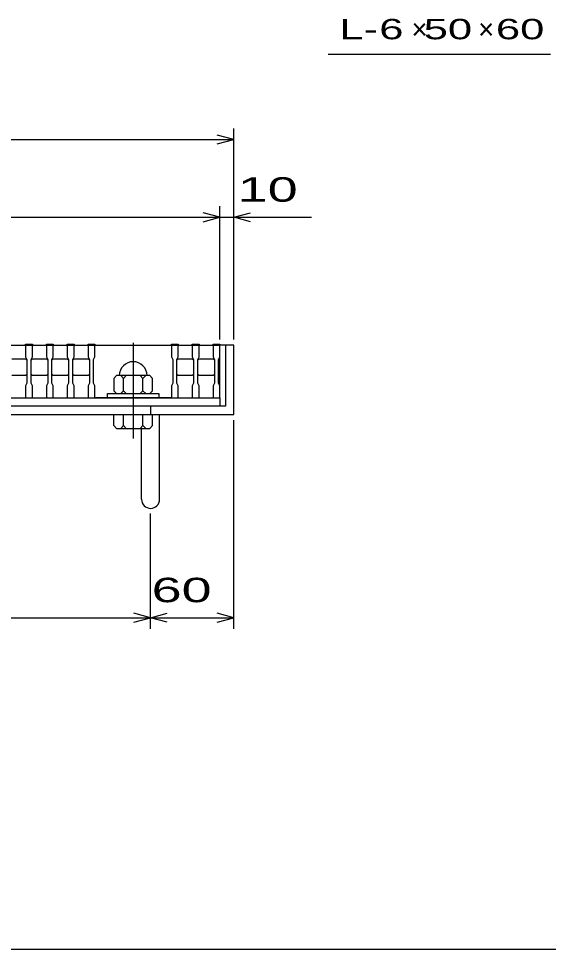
# Model space of a CAD drawing. Units: millimetres, scale not verified. Extents: x -1456 to 1385, y -1026 to 843.
# Drawn here: x -598 to -216, y -917 to -247 of the extents above; entities that cross this region are included whole.
import ezdxf
from ezdxf.enums import TextEntityAlignment as Align

# ---------------------------------------------------------------- set-up
doc = ezdxf.new("R2010")
doc.units = ezdxf.units.MM
doc.header["$LTSCALE"] = 8
doc.linetypes.add('CHAIN', pattern=[18.5, 12, -1.5, 3.5, -1.5])
for name, color, linetype, lineweight in [('0_2', 150, 'Continuous', 25), ('16', 3, 'Continuous', 25), ('19', 6, 'Continuous', 25), ('22', 4, 'Continuous', 25)]:
    doc.layers.add(name, color=color, linetype=linetype, lineweight=lineweight)
doc.styles.add('ベクトル', font='')
doc.styles.get('ベクトル').set_extended_font_data('ベクトル')

msp = doc.modelspace()

# ---------------------------------------------------------------- linework, layer by layer
at = {"layer": '0_2'}
msp.add_line((1384.8, -917.2), (-1383.2, -917.2), dxfattribs=at)
at = {"layer": '16'}
for p, q in [((-908, -482), (-453, -482)), ((-593, -482), (-593, -481.3)), ((-593, -481.3), (-588, -481.3)), ((-593, -482), (-593, -490.5)), ((-588, -482), (-593, -482)), ((-588, -481.3), (-588, -482)), ((-588, -490.5), (-588, -482)), ((-578, -482), (-578, -481.3)), ((-578, -481.3), (-573, -481.3)), ((-578, -482), (-578, -490.5)), ((-573, -482), (-578, -482)), ((-573, -481.3), (-573, -482)), ((-573, -490.5), (-573, -482)), ((-563, -482), (-563, -481.3)), ((-563, -481.3), (-558, -481.3)), ((-563, -482), (-563, -490.5)), ((-558, -482), (-563, -482)), ((-558, -481.3), (-558, -482)), ((-558, -490.5), (-558, -482)), ((-548, -482), (-548, -481.3)), ((-548, -481.3), (-543, -481.3)), ((-548, -482), (-548, -490.5)), ((-543, -482), (-548, -482)), ((-543, -481.3), (-543, -482)), ((-543, -490.5), (-543, -482)), ((-543, -482), (-488, -482)), ((-488, -482), (-488, -481.3)), ((-488, -481.3), (-483, -481.3)), ((-488, -482), (-488, -490.5)), ((-483, -482), (-488, -482)), ((-483, -481.3), (-483, -482)), ((-483, -490.5), (-483, -482)), ((-473, -482), (-473, -481.3)), ((-473, -481.3), (-468, -481.3)), ((-473, -482), (-473, -490.5)), ((-468, -482), (-473, -482)), ((-468, -481.3), (-468, -482)), ((-468, -490.5), (-468, -482)), ((-458, -482), (-458, -481.3)), ((-458, -481.3), (-453, -481.3)), ((-458, -482), (-458, -490.5)), ((-453, -482), (-458, -482)), ((-453, -481.3), (-453, -482)), ((-453, -490.5), (-453, -482)), ((-453, -520), (-453, -482)), ((-603, -492), (-593, -492)), ((-593, -490.5), (-592, -492.5)), ((-593, -492), (-592, -493)), ((-592, -492.5), (-592, -509.5)), ((-589, -492.5), (-588, -490.5)), ((-589, -493), (-588, -492)), ((-589, -509.5), (-589, -492.5)), ((-588, -492), (-578, -492)), ((-578, -490.5), (-577, -492.5)), ((-578, -492), (-577, -493)), ((-577, -492.5), (-577, -509.5)), ((-574, -492.5), (-573, -490.5)), ((-574, -493), (-573, -492)), ((-574, -509.5), (-574, -492.5)), ((-573, -492), (-563, -492)), ((-563, -490.5), (-562, -492.5)), ((-563, -492), (-562, -493)), ((-562, -492.5), (-562, -509.5)), ((-559, -492.5), (-558, -490.5)), ((-559, -493), (-558, -492)), ((-559, -509.5), (-559, -492.5)), ((-558, -492), (-548, -492)), ((-548, -490.5), (-547, -492.5)), ((-548, -492), (-547, -493)), ((-547, -492.5), (-547, -509.5)), ((-544, -492.5), (-543, -490.5)), ((-544, -509.5), (-544, -492.5)), ((-488, -490.5), (-487, -492.5)), ((-487, -492.5), (-487, -509.5)), ((-484, -492.5), (-483, -490.5)), ((-484, -493), (-483, -492)), ((-484, -509.5), (-484, -492.5)), ((-483, -492), (-473, -492)), ((-473, -490.5), (-472, -492.5)), ((-473, -492), (-472, -493)), ((-472, -492.5), (-472, -509.5)), ((-469, -492.5), (-468, -490.5)), ((-469, -493), (-468, -492)), ((-469, -509.5), (-469, -492.5)), ((-468, -492), (-458, -492)), ((-458, -490.5), (-457, -492.5)), ((-458, -492), (-457, -493)), ((-457, -492.5), (-457, -509.5)), ((-454, -492.5), (-453, -490.5)), ((-454, -509.5), (-454, -492.5)), ((-593, -504), (-603, -504)), ((-592, -503), (-593, -504)), ((-588, -504), (-589, -503)), ((-578, -504), (-588, -504)), ((-577, -503), (-578, -504)), ((-573, -504), (-574, -503)), ((-563, -504), (-573, -504)), ((-562, -503), (-563, -504)), ((-558, -504), (-559, -503)), ((-548, -504), (-558, -504)), ((-547, -503), (-548, -504)), ((-527.5, -504), (-529.5, -506)), ((-529.5, -506), (-529.5, -515)), ((-503.5, -504), (-527.5, -504)), ((-522.5, -506), (-524.5, -504)), ((-520.5, -504), (-522.5, -506)), ((-522.5, -515), (-522.5, -506)), ((-508.5, -506), (-510.5, -504)), ((-506.5, -504), (-508.5, -506)), ((-508.5, -515), (-508.5, -506)), ((-501.5, -506), (-503.5, -504)), ((-501.5, -515), (-501.5, -506)), ((-483, -504), (-484, -503)), ((-473, -504), (-483, -504)), ((-472, -503), (-473, -504)), ((-468, -504), (-469, -503)), ((-458, -504), (-468, -504)), ((-457, -503), (-458, -504)), ((-592, -509.5), (-593, -511.5)), ((-593, -511.5), (-593, -520)), ((-588, -511.5), (-589, -509.5)), ((-588, -520), (-588, -511.5)), ((-577, -509.5), (-578, -511.5)), ((-578, -511.5), (-578, -520)), ((-573, -511.5), (-574, -509.5)), ((-573, -520), (-573, -511.5)), ((-562, -509.5), (-563, -511.5)), ((-563, -511.5), (-563, -520)), ((-558, -511.5), (-559, -509.5)), ((-558, -520), (-558, -511.5)), ((-547, -509.5), (-548, -511.5)), ((-548, -511.5), (-548, -520)), ((-543, -511.5), (-544, -509.5)), ((-543, -520), (-543, -511.5)), ((-529.5, -515), (-527.5, -517)), ((-524.5, -517), (-522.5, -515)), ((-522.5, -515), (-520.5, -517)), ((-510.5, -517), (-508.5, -515)), ((-508.5, -515), (-506.5, -517)), ((-503.5, -517), (-501.5, -515)), ((-487, -509.5), (-488, -511.5)), ((-488, -511.5), (-488, -520)), ((-483, -511.5), (-484, -509.5)), ((-483, -520), (-483, -511.5)), ((-472, -509.5), (-473, -511.5)), ((-473, -511.5), (-473, -520)), ((-468, -511.5), (-469, -509.5)), ((-468, -520), (-468, -511.5)), ((-457, -509.5), (-458, -511.5)), ((-458, -511.5), (-458, -520)), ((-453, -511.5), (-454, -509.5)), ((-453, -520), (-453, -511.5)), ((-908, -520), (-453, -520)), ((-908, -520), (-453, -520)), ((-593, -520), (-588, -520)), ((-578, -520), (-573, -520)), ((-563, -520), (-558, -520)), ((-548, -520), (-543, -520)), ((-488, -520), (-543, -520)), ((-534, -520), (-534, -517)), ((-534, -517), (-497, -517)), ((-497, -520), (-534, -520)), ((-497, -517), (-497, -520)), ((-488, -520), (-483, -520)), ((-473, -520), (-468, -520)), ((-458, -520), (-453, -520)), ((-453, -520), (-453, -526)), ((-453, -526), (-908, -526))]:
    msp.add_line(p, q, dxfattribs=at)
at = {"layer": '16', "linetype": 'CHAIN'}
msp.add_line((-515.5, -480.4), (-515.5, -549.4), dxfattribs=at)
at = {"layer": '16'}
msp.add_arc((-515.5, -504), 10, 0, 180, dxfattribs=at)
at = {"layer": '19'}
for p, q in [((-443, -482), (-453, -482)), ((-449, -482), (-449, -526)), ((-443, -532), (-443, -482)), ((-449, -526), (-912, -526)), ((-503, -526), (-503, -532)), ((-918, -532), (-443, -532)), ((-529.5, -540), (-529.5, -532)), ((-529.5, -532), (-501.5, -532)), ((-522.5, -540), (-522.5, -532)), ((-508.5, -540), (-508.5, -532)), ((-501.5, -540), (-501.5, -532)), ((-496.5, -593.11), (-496.5, -532)), ((-527.5, -542), (-529.5, -540)), ((-527.5, -542), (-503.5, -542)), ((-524.5, -542), (-522.5, -540)), ((-520.5, -542), (-522.5, -540)), ((-510.5, -542), (-508.5, -540)), ((-509.5, -593.11), (-509.5, -542)), ((-506.5, -542), (-508.5, -540)), ((-501.5, -540), (-503.5, -542))]:
    msp.add_line(p, q, dxfattribs=at)
msp.add_arc((-503, -593.11), 6.5, 180, 0, dxfattribs=at)
at = {"layer": '22'}
for p, q in [((-375, -272.5), (-215, -272.5)), ((-443, -478), (-443, -326)), ((-918, -334), (-443, -334)), ((-443, -334), (-455, -330.8)), ((-455, -337.2), (-443, -334)), ((-453, -478), (-453, -382)), ((-443, -478), (-443, -382)), ((-453, -390), (-465, -386.8)), ((-443, -390), (-431, -386.8)), ((-908, -390), (-453, -390)), ((-465, -393.2), (-453, -390)), ((-453, -390), (-443, -390)), ((-431, -393.2), (-443, -390)), ((-443, -390), (-387, -390)), ((-443, -686.4), (-443, -536)), ((-503, -686.4), (-503, -603.2)), ((-503, -678.4), (-515, -675.2)), ((-503, -678.4), (-491, -675.2)), ((-443, -678.4), (-455, -675.2)), ((-858, -678.4), (-503, -678.4)), ((-515, -681.6), (-503, -678.4)), ((-491, -681.6), (-503, -678.4)), ((-503, -678.4), (-443, -678.4)), ((-455, -681.6), (-443, -678.4))]:
    msp.add_line(p, q, dxfattribs=at)

# ---------------------------------------------------------------- texts
at = {"layer": '22', "color": 2, "style": 'ベクトル'}
for s, height, width, p in [('L-', 14.66, 1.6, (-367, -254.5)), (' 6 ', 14.66, 1.6, (-347, -254.5)), (' 50 ', 14.66, 1.6, (-315, -254.5)), (' 60 ', 14.66, 1.6, (-263, -254.5)), (' 10 ', 17.6, 1.65, (-451, -370)), (' 60 ', 17.6, 1.65, (-513, -658.4))]:
    msp.add_text(s, height=height, dxfattribs=dict(at, width=width)).set_placement(p, align=Align.MIDDLE_LEFT)
for p in [(-315, -254.5), (-267, -254.5)]:
    msp.add_text('×', height=14.66, dxfattribs=at).set_placement(p, align=Align.MIDDLE_LEFT)

doc.saveas('drawing.dxf')
